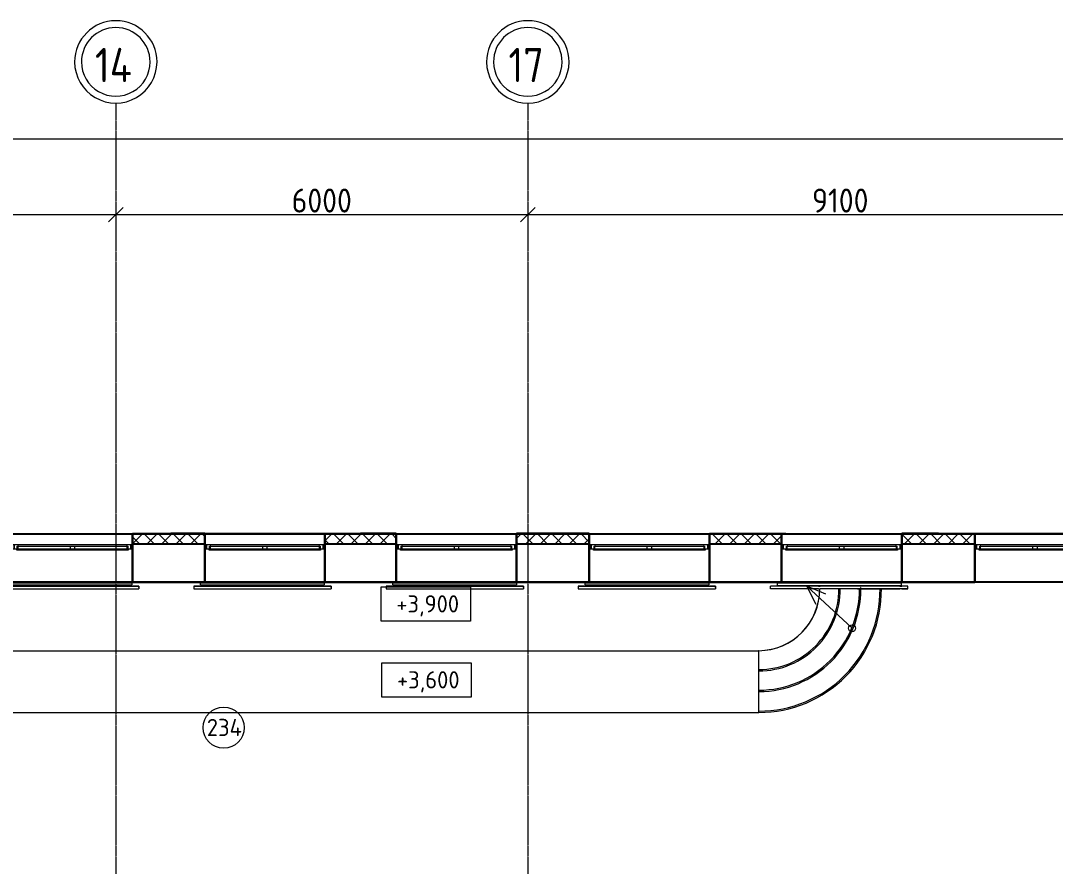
# Model space of a CAD drawing. Header units: millimetres. Extents: x -695119 to 412940, y -249585 to 622758.
# Drawn here: x 99296 to 114363, y 558788 to 571102 of the extents above; entities that cross this region are included whole.
import ezdxf

# ---------------------------------------------------------------- set-up
doc = ezdxf.new("R2010")
doc.units = ezdxf.units.MM
doc.linetypes.add('ADSK_Линия сетки', pattern=[25, 20, -2.5, 0, -2.5])
for name, color, linetype, lineweight in [('Балясины', 7, 'Continuous', 9), ('Высотные отметки', 7, 'Continuous', 9), ('Каркас_Импост', 8, 'Continuous', 9), ('Лестницы', 8, 'Continuous', 9), ('Марки помещений', 8, 'Continuous', 20), ('Ограждение', 8, 'Continuous', 9), ('Окна', 252, 'Continuous', 9), ('Оси', 252, 'Continuous', 9), ('Перекрытия', 7, 'Continuous', 18), ('Поручни', 8, 'Continuous', 9), ('Размеры', 7, 'Continuous', 9), ('Стены разрез', 7, 'Continuous', 30), ('Стены штриховка', 7, 'Continuous', 9), ('Типовые аннотации', 8, 'Continuous', 18), ('Элементы узлов', 8, 'Continuous', 18)]:
    doc.layers.add(name, color=color, linetype=linetype, lineweight=lineweight)
doc.layers.add('Стены', color=194, linetype='Continuous')
doc.styles.add('GOST Common', font='', dxfattribs={"width": 0.9, "height": 500})
doc.styles.add('GOST Common_1', font='', dxfattribs={"height": 250})
doc.styles.add('ISOCPEUR', font='isocpeur.ttf', dxfattribs={"width": 0.9, "height": 350})
doc.styles.get('GOST Common').set_extended_font_data('GOST type B')
doc.styles.get('GOST Common_1').set_extended_font_data('GOST type B')
doc.dimstyles.new('ADSK_Основной_3_5_мм', dxfattribs={"dimscale": 304.8, "dimtxt": 348.593412, "dimasz": 0.695866, "dimexe": 0.492126, "dimexo": 0.492126, "dimgap": 0.098425, "dimtad": 1, "dimdec": 0, "dimdsep": 46, "dimtxsty": 'ISOCPEUR', "dimblk1": 'OBLIQUE', "dimblk2": 'OBLIQUE', "dimsah": 1, "dimcen": 0.09, "dimdle": 0.492126, "dimazin": 0, "dimtfac": 1, "dimtdec": 4, "dimtix": 1, "dimtmove": 0, "dimatfit": 3, "dimfxl": 1, "dimtvp": 1, "dimtolj": 1, "dimtzin": 0, "dimlwd": 18, "dimlwe": 18, "dimarcsym": 2})
pattern_1 = [(0, (91217.38, 536167.97), (406.4, 101.6), [33.528, -271.272, 33.528, -271.272, -1625.6]), (0, (91217.38, 536167.97), (406.4, 101.6), [-609.6, 33.528, -576.072, 33.528, -271.272, -711.2]), (0, (91217.38, 536167.97), (406.4, 101.6), [-1524, 33.528, -169.672, 33.528, -474.472]), (120, (91369.78, 536218.77), (-291.18818, 301.15272), [33.528, -271.272, 33.528, -271.272, -1625.6]), (120, (91369.78, 536218.77), (-291.18818, 301.15272), [-609.6, 33.528, -576.072, 33.528, -271.272, -711.2]), (120, (91369.78, 536218.77), (-291.18818, 301.15272), [-1524, 33.528, -169.672, 33.528, -474.472]), (240, (91420.58, 536421.97), (-115.21182, -402.75272), [33.528, -271.272, 33.528, -271.272, -1625.6]), (240, (91420.58, 536421.97), (-115.21182, -402.75272), [-609.6, 33.528, -576.072, 33.528, -271.272, -711.2]), (240, (91420.58, 536421.97), (-115.21182, -402.75272), [-1524, 33.528, -169.672, 33.528, -474.472])]

# ---------------------------------------------------------------- blocks, each defined once
blk = doc.blocks.new('BIMLIB_Окно_Двустворчатое_VEKA_СФрамугойСнизу_ГОСТ30674_без линий - Ж_ОК-9_2350х1700-3835495-План 2 этажа смеж')
at = {"layer": 'Каркас_Импост', "lineweight": 18}
for p, q in [((-791, 265), (-850, 265)), ((-850, 265), (-850, 207)), ((-850, 207), (-812, 207)), ((-804, 207), (-804, 248)), ((-804, 248), (-792, 248)), ((-786, 248), (-791, 265)), ((791, 265), (786, 248)), ((850, 265), (791, 265)), ((792, 248), (804, 248)), ((804, 248), (804, 207)), ((812, 207), (850, 207)), ((850, 207), (850, 265))]:
    blk.add_line(p, q, dxfattribs=at)
at = {"layer": 'Каркас_Импост'}
for p, q in [((-812, 207), (-15, 207)), ((-812, 190), (-812, 207)), ((-15, 190), (-812, 190)), ((-792, 248), (-35, 248)), ((-792, 207), (-792, 248)), ((791, 265), (-791, 265)), ((-35, 248), (35, 248)), ((-35, 248), (-35, 207)), ((-15, 207), (15, 207)), ((-15, 207), (-15, 190)), ((15, 190), (-15, 190)), ((15, 207), (812, 207)), ((15, 190), (15, 207)), ((812, 190), (15, 190)), ((35, 248), (792, 248)), ((35, 207), (35, 248)), ((792, 248), (792, 207)), ((812, 207), (812, 190))]:
    blk.add_line(p, q, dxfattribs=at)
at = {"layer": 'Окна'}
for p, q in [((-850, 265), (-875, 265)), ((-875, 207), (-850, 207)), ((-850, 207), (-850, 265)), ((875, 265), (850, 265)), ((850, 265), (850, 207)), ((850, 207), (875, 207))]:
    blk.add_line(p, q, dxfattribs=at)
blk = doc.blocks.new('BIMLIB_Окно_Двустворчатое_VEKA_СФрамугойСнизу_ГОСТ30674_без линий - Ж_ОК-11_2350х1750-V5-План 2 этажа смеж')
at = {"layer": 'Каркас_Импост', "lineweight": 18}
for p, q in [((-791, 265), (-850, 265)), ((-850, 265), (-850, 207)), ((-850, 207), (-812, 207)), ((-804, 207), (-804, 248)), ((-804, 248), (-792, 248)), ((-786, 248), (-791, 265)), ((791, 265), (786, 248)), ((850, 265), (791, 265)), ((792, 248), (804, 248)), ((804, 248), (804, 207)), ((812, 207), (850, 207)), ((850, 207), (850, 265))]:
    blk.add_line(p, q, dxfattribs=at)
at = {"layer": 'Каркас_Импост'}
for p, q in [((-812, 207), (-15, 207)), ((-812, 190), (-812, 207)), ((-15, 190), (-812, 190)), ((-792, 248), (-35, 248)), ((-792, 207), (-792, 248)), ((791, 265), (-791, 265)), ((-35, 248), (35, 248)), ((-35, 248), (-35, 207)), ((-15, 207), (15, 207)), ((-15, 207), (-15, 190)), ((15, 190), (-15, 190)), ((15, 207), (812, 207)), ((15, 190), (15, 207)), ((812, 190), (15, 190)), ((35, 248), (792, 248)), ((35, 207), (35, 248)), ((792, 248), (792, 207)), ((812, 207), (812, 190))]:
    blk.add_line(p, q, dxfattribs=at)
at = {"layer": 'Окна'}
for p, q in [((-850, 265), (-875, 265)), ((-875, 207), (-850, 207)), ((-850, 207), (-850, 265)), ((875, 265), (850, 265)), ((850, 265), (850, 207)), ((850, 207), (875, 207))]:
    blk.add_line(p, q, dxfattribs=at)
blk = doc.blocks.new('Ограждение - Ограждение-2545554-План 2 этажа смеж')
at = {"layer": 'Поручни'}
for p, q in [((7899, 26718), (7899, 26743)), ((9699, 26743), (7899, 26743)), ((7899, 26718), (9699, 26718)), ((9699, 26743), (9699, 26718))]:
    blk.add_line(p, q, dxfattribs=at)
blk = doc.blocks.new('Тип перил - Перила_Внутренний_-2545570-План 2 этажа смеж')
at = {"layer": 'Ограждение'}
for p, q in [((7899, 26700), (7799, 26700)), ((7799, 26683), (7799, 26678)), ((9699, 26700), (7899, 26700)), ((9799, 26700), (9699, 26700)), ((9799, 26678), (9799, 26683)), ((7799, 26660), (7899, 26660)), ((7899, 26660), (9699, 26660)), ((9699, 26660), (9799, 26660))]:
    blk.add_line(p, q, dxfattribs=at)
blk = doc.blocks.new('Тип перил - Перила_Внутренний_-V61-План 2 этажа смеж')
at = {"layer": 'Ограждение'}
for p, q in [((7799, 26700), (7799, 26660)), ((7799, 26700), (9799, 26700)), ((9799, 26700), (9799, 26660)), ((7799, 26660), (9799, 26660))]:
    blk.add_line(p, q, dxfattribs=at)
blk = doc.blocks.new('Ограждение - Ограждение-2545606-План 2 этажа смеж')
at = {"layer": 'Поручни'}
for p, q in [((10699, 26718), (10699, 26743)), ((12499, 26743), (10699, 26743)), ((10699, 26718), (12499, 26718)), ((12499, 26743), (12499, 26718))]:
    blk.add_line(p, q, dxfattribs=at)
blk = doc.blocks.new('Тип перил - Перила_Внутренний_-2545619-План 2 этажа смеж')
at = {"layer": 'Ограждение'}
for p, q in [((10699, 26700), (10599, 26700)), ((10599, 26683), (10599, 26678)), ((12499, 26700), (10699, 26700)), ((12599, 26700), (12499, 26700)), ((12599, 26678), (12599, 26683)), ((10599, 26660), (10699, 26660)), ((10699, 26660), (12499, 26660)), ((12499, 26660), (12599, 26660))]:
    blk.add_line(p, q, dxfattribs=at)
blk = doc.blocks.new('Тип перил - Перила_Внутренний_-V62-План 2 этажа смеж')
at = {"layer": 'Ограждение'}
for p, q in [((10599, 26700), (10599, 26660)), ((10599, 26700), (12599, 26700)), ((12599, 26700), (12599, 26660)), ((10599, 26660), (12599, 26660))]:
    blk.add_line(p, q, dxfattribs=at)
blk = doc.blocks.new('Ограждение - Ограждение-2545658-План 2 этажа смеж')
at = {"layer": 'Поручни'}
for p, q in [((13499, 26718), (13499, 26743)), ((15299, 26743), (13499, 26743)), ((13499, 26718), (15299, 26718)), ((15299, 26743), (15299, 26718))]:
    blk.add_line(p, q, dxfattribs=at)
blk = doc.blocks.new('Тип перил - Перила_Внутренний_-2545671-План 2 этажа смеж')
at = {"layer": 'Ограждение'}
for p, q in [((13499, 26700), (13399, 26700)), ((13399, 26683), (13399, 26678)), ((15299, 26700), (13499, 26700)), ((15399, 26700), (15299, 26700)), ((15399, 26678), (15399, 26683)), ((13399, 26660), (13499, 26660)), ((13499, 26660), (15299, 26660)), ((15299, 26660), (15399, 26660))]:
    blk.add_line(p, q, dxfattribs=at)
blk = doc.blocks.new('Тип перил - Перила_Внутренний_-V63-План 2 этажа смеж')
at = {"layer": 'Ограждение'}
for p, q in [((13399, 26700), (13399, 26660)), ((13399, 26700), (15399, 26700)), ((15399, 26700), (15399, 26660)), ((13399, 26660), (15399, 26660))]:
    blk.add_line(p, q, dxfattribs=at)
blk = doc.blocks.new('Ограждение - Ограждение-2545712-План 2 этажа смеж')
at = {"layer": 'Поручни'}
for p, q in [((16299, 26718), (16299, 26743)), ((18099, 26743), (16299, 26743)), ((16299, 26718), (18099, 26718)), ((18099, 26743), (18099, 26718))]:
    blk.add_line(p, q, dxfattribs=at)
blk = doc.blocks.new('Тип перил - Перила_Внутренний_-2545725-План 2 этажа смеж')
at = {"layer": 'Ограждение'}
for p, q in [((16299, 26700), (16199, 26700)), ((16199, 26683), (16199, 26678)), ((18099, 26700), (16299, 26700)), ((18199, 26700), (18099, 26700)), ((18199, 26678), (18199, 26683)), ((16199, 26660), (16299, 26660)), ((16299, 26660), (18099, 26660)), ((18099, 26660), (18199, 26660))]:
    blk.add_line(p, q, dxfattribs=at)
blk = doc.blocks.new('Тип перил - Перила_Внутренний_-V64-План 2 этажа смеж')
at = {"layer": 'Ограждение'}
for p, q in [((16199, 26700), (16199, 26660)), ((16199, 26700), (18199, 26700)), ((18199, 26700), (18199, 26660)), ((16199, 26660), (18199, 26660))]:
    blk.add_line(p, q, dxfattribs=at)
blk = doc.blocks.new('Ограждение - Ограждение-2545762-План 2 этажа смеж')
at = {"layer": 'Поручни'}
for p, q in [((19099, 26750), (19711, 26750)), ((19099, 26710), (19099, 26750)), ((19099, 26710), (19711, 26710)), ((19711, 26750), (20899, 26750)), ((19711, 26710), (20899, 26710)), ((20899, 26750), (20899, 26710))]:
    blk.add_line(p, q, dxfattribs=at)
blk = doc.blocks.new('Тип верхнего поручня - Верхний поручень_Внутренний_-2545765-План 2 этажа смеж')
at = {"layer": 'Ограждение'}
for p, q in [((20880, 26700), (20266, 26700)), ((20999, 26700), (20911, 26700)), ((20999, 26678), (20999, 26683)), ((20266, 26660), (20880, 26660)), ((20911, 26660), (20999, 26660))]:
    blk.add_line(p, q, dxfattribs=at)
at = {"layer": 'Ограждение', "flags": 128}
for points in [[(20310, 26684), (20311, 26680), (20310, 26676)], [(20880, 26700), (20882, 26700), (20885, 26700), (20887, 26700), (20890, 26700), (20893, 26700), (20895, 26700), (20898, 26700), (20901, 26700), (20904, 26700), (20906, 26700), (20909, 26700), (20911, 26700)], [(20911, 26660), (20908, 26660), (20905, 26660), (20902, 26660), (20900, 26660), (20897, 26660), (20894, 26660), (20891, 26660), (20889, 26660), (20886, 26660), (20884, 26660), (20881, 26660), (20880, 26660)]]:
    blk.add_lwpolyline(points, dxfattribs=at)
blk = doc.blocks.new('Тип верхнего поручня - Верхний поручень_Внутренний_-V65-План 2 этажа смеж')
at = {"layer": 'Ограждение'}
for p, q in [((18999, 26660), (18999, 26700)), ((19699, 26700), (18999, 26700)), ((19699, 26700), (19721, 26700)), ((20888, 26700), (19721, 26700)), ((20911, 26700), (20888, 26700)), ((20999, 26700), (20911, 26700)), ((20999, 26660), (20999, 26700)), ((19699, 26660), (18999, 26660)), ((19699, 26660), (19721, 26660)), ((20888, 26660), (19721, 26660)), ((20911, 26660), (20888, 26660)), ((20999, 26660), (20911, 26660))]:
    blk.add_line(p, q, dxfattribs=at)
blk = doc.blocks.new('Тип перил - Перила_Внутренний_-2545775-План 2 этажа смеж')
at = {"layer": 'Ограждение'}
for p, q in [((19721, 26700), (19712, 26700)), ((19712, 26660), (19721, 26660))]:
    blk.add_line(p, q, dxfattribs=at)
at = {"layer": 'Ограждение', "flags": 128}
for points in [[(19712, 26700), (19711, 26700), (19710, 26700), (19709, 26700), (19708, 26700), (19707, 26700), (19706, 26700), (19705, 26700), (19703, 26700), (19702, 26700), (19701, 26700), (19700, 26700), (19699, 26700)], [(19699, 26660), (19700, 26660), (19701, 26660), (19703, 26660), (19704, 26660), (19705, 26660), (19706, 26660), (19707, 26660), (19709, 26660), (19710, 26660), (19711, 26660), (19712, 26660), (19712, 26660)]]:
    blk.add_lwpolyline(points, dxfattribs=at)
blk = doc.blocks.new('Тип перил - Перила_Внутренний_-V66-План 2 этажа смеж')
at = {"layer": 'Ограждение'}
for p, q in [((19699, 26700), (19721, 26700)), ((19699, 26660), (19721, 26660))]:
    blk.add_line(p, q, dxfattribs=at)
blk = doc.blocks.new('ADSK_Стрелка1 - С кружком-1645808-План 2 этажа смеж')
at = {"layer": 'Элементы узлов'}
blk.add_line((0, 0), (905, 0), dxfattribs=at)
blk = doc.blocks.new('Ось сетки - Круг_Ø12 мм 2-461932-План 2 этажа смеж')
at = {"layer": 'Оси', "lineweight": 20}
for radius, start, end in [(6, 360, 180), (5, 360, 180), (6, 180, 360), (5, 180, 360)]:
    blk.add_arc((0, 0), radius, start, end, dxfattribs=at)
blk = doc.blocks.new('ADSK_Марка_Помещение_ОдноЗначение_Номер - Номер-462100-План 2 этажа смеж')
at = {"layer": 'Марки помещений'}
blk.add_circle((0, 0), 3, dxfattribs=at)
blk = doc.blocks.new('_Oblique')
at = {"color": 0, "linetype": 'ByBlock', "lineweight": -2}
blk.add_line((-0.5, -0.5), (0.5, 0.5), dxfattribs=at)
blk = doc.blocks.new('*D959')
at = {"layer": 'Defpoints', "color": 0, "transparency": 16777216}
for p in [(94731, 568378), (100681, 568378), (100681, 568278)]:
    blk.add_point(p, dxfattribs=at)
at = {"layer": 'Размеры', "color": 0, "lineweight": 18, "transparency": 16777216}
for p, q in [((94581, 568278), (100831, 568278)), ((94731, 568228), (94731, 568128)), ((100681, 568228), (100681, 568128))]:
    blk.add_line(p, q, dxfattribs=at)
at = {"layer": 'Размеры', "color": 0, "lineweight": 18, "transparency": 16777216, "xscale": 212.1, "yscale": 212.1, "zscale": 212.1, "rotation": 180}
blk.add_blockref('_Oblique', (94731, 568278), dxfattribs=at)
at = {"layer": 'Размеры', "color": 0, "lineweight": 18, "transparency": 16777216, "xscale": 212.1, "yscale": 212.1, "zscale": 212.1}
blk.add_blockref('_Oblique', (100681, 568278), dxfattribs=at)
at = {"layer": 'Размеры', "color": 0, "lineweight": 20, "transparency": 16777216, "insert": (97706, 568483), "char_height": 350, "width": 1059.58, "attachment_point": 5, "style": 'ISOCPEUR'}
blk.add_mtext('\\A1;5950', dxfattribs=at)
blk = doc.blocks.new('*D960')
at = {"layer": 'Defpoints', "color": 0, "transparency": 16777216}
for p in [(100681, 568378), (106681, 568378), (106681, 568278)]:
    blk.add_point(p, dxfattribs=at)
at = {"layer": 'Размеры', "color": 0, "lineweight": 18, "transparency": 16777216}
for p, q in [((100531, 568278), (106831, 568278)), ((100681, 568228), (100681, 568128)), ((106681, 568228), (106681, 568128))]:
    blk.add_line(p, q, dxfattribs=at)
at = {"layer": 'Размеры', "color": 0, "lineweight": 18, "transparency": 16777216, "xscale": 212.1, "yscale": 212.1, "zscale": 212.1, "rotation": 180}
blk.add_blockref('_Oblique', (100681, 568278), dxfattribs=at)
at = {"layer": 'Размеры', "color": 0, "lineweight": 18, "transparency": 16777216, "xscale": 212.1, "yscale": 212.1, "zscale": 212.1}
blk.add_blockref('_Oblique', (106681, 568278), dxfattribs=at)
at = {"layer": 'Размеры', "color": 0, "lineweight": 20, "transparency": 16777216, "insert": (103681, 568483), "char_height": 350, "width": 1059.58, "attachment_point": 5, "style": 'ISOCPEUR'}
blk.add_mtext('\\A1;6000', dxfattribs=at)
blk = doc.blocks.new('*D961')
at = {"layer": 'Defpoints', "color": 0, "transparency": 16777216}
for p in [(106681, 568378), (115781, 568378), (115781, 568278)]:
    blk.add_point(p, dxfattribs=at)
at = {"layer": 'Размеры', "color": 0, "lineweight": 18, "transparency": 16777216}
for p, q in [((106531, 568278), (115931, 568278)), ((106681, 568228), (106681, 568128)), ((115781, 568228), (115781, 568128))]:
    blk.add_line(p, q, dxfattribs=at)
at = {"layer": 'Размеры', "color": 0, "lineweight": 18, "transparency": 16777216, "xscale": 212.1, "yscale": 212.1, "zscale": 212.1, "rotation": 180}
blk.add_blockref('_Oblique', (106681, 568278), dxfattribs=at)
at = {"layer": 'Размеры', "color": 0, "lineweight": 18, "transparency": 16777216, "xscale": 212.1, "yscale": 212.1, "zscale": 212.1}
blk.add_blockref('_Oblique', (115781, 568278), dxfattribs=at)
at = {"layer": 'Размеры', "color": 0, "lineweight": 20, "transparency": 16777216, "insert": (111231, 568483), "char_height": 350, "width": 980.83, "attachment_point": 5, "style": 'ISOCPEUR'}
blk.add_mtext('\\A1;9100', dxfattribs=at)
blk = doc.blocks.new('*D963')
at = {"layer": 'Defpoints', "color": 0, "transparency": 16777216}
for p in [(64881, 569483), (118481, 569483), (118481, 569383)]:
    blk.add_point(p, dxfattribs=at)
at = {"layer": 'Размеры', "color": 0, "lineweight": 18, "transparency": 16777216}
for p, q in [((64731, 569383), (118631, 569383)), ((64881, 569333), (64881, 569233)), ((118481, 569333), (118481, 569233))]:
    blk.add_line(p, q, dxfattribs=at)
at = {"layer": 'Размеры', "color": 0, "lineweight": 18, "transparency": 16777216, "xscale": 212.1, "yscale": 212.1, "zscale": 212.1, "rotation": 180}
blk.add_blockref('_Oblique', (64881, 569383), dxfattribs=at)
at = {"layer": 'Размеры', "color": 0, "lineweight": 18, "transparency": 16777216, "xscale": 212.1, "yscale": 212.1, "zscale": 212.1}
blk.add_blockref('_Oblique', (118481, 569383), dxfattribs=at)
at = {"layer": 'Размеры', "color": 0, "lineweight": 20, "transparency": 16777216, "insert": (91681, 569588), "char_height": 350, "width": 1324.48, "attachment_point": 5, "style": 'ISOCPEUR'}
blk.add_mtext('\\A1;53600', dxfattribs=at)
blk = doc.blocks.new('Высотные отметки - Рамка-12095-План 2 этажа смеж')
at = {"layer": 'Типовые аннотации', "lineweight": 20}
for p, q in [((-6.5, 0), (-6.5, 5)), ((-6.5, 5), (6.5, 5)), ((6.5, 5), (6.5, 0)), ((6.5, 0), (-6.5, 0))]:
    blk.add_line(p, q, dxfattribs=at)

msp = doc.modelspace()

# ---------------------------------------------------------------- hatches: boundary and pattern name
at = {"layer": 'Стены разрез', "lineweight": 9}
h = msp.add_hatch(dxfattribs=at)
h.set_pattern_fill('FP_4', color=256, style=0, pattern_type=2)
h.set_pattern_definition(pattern_1)
h.paths.add_polyline_path([(107046.401, 563630.241), (107046.401, 563635.241), (106516.401, 563635.241), (106516.401, 563630.241)])
h.paths.add_polyline_path([(101976.401, 563630.241), (101976.401, 563635.241), (101481.401, 563635.241), (101481.401, 563630.241)])
h.paths.add_polyline_path([(79086.401, 563630.241), (79086.401, 563635.241), (78561.401, 563635.241), (78561.401, 563630.241), (78715.468, 563630.241)])
h.paths.add_polyline_path([(67866.401, 563630.241), (67866.401, 563635.241), (67336.401, 563635.241), (67336.401, 563630.241), (67601.414, 563630.241)])
h = msp.add_hatch(dxfattribs=at)
h.set_pattern_fill('FP_4', color=256, style=0, pattern_type=2)
h.set_pattern_definition(pattern_1)
h.paths.add_polyline_path([(112661.401, 563630.241), (112661.401, 563635.241), (112126.401, 563635.241), (112126.401, 563630.241)])
h.paths.add_polyline_path([(107576.401, 563630.241), (107576.401, 563635.241), (107046.401, 563635.241), (107046.401, 563630.241)])
h.paths.add_polyline_path([(104766.401, 563630.241), (104766.401, 563635.241), (104246.401, 563635.241), (104246.401, 563630.241)])
h.paths.add_polyline_path([(99176.401, 563630.241), (99176.401, 563635.241), (98651.401, 563635.241), (98651.401, 563630.241)])
h.paths.add_polyline_path([(85211.401, 563630.241), (85211.401, 563635.241), (84141.401, 563635.241), (84141.401, 563630.241), (84272.494, 563630.241)])
h.paths.add_polyline_path([(76811.401, 563630.241), (76811.401, 563635.241), (76276.401, 563635.241), (76276.401, 563630.241)])
h.paths.add_polyline_path([(70141.401, 563630.241), (70676.401, 563630.241), (70676.401, 563635.241), (70141.401, 563635.241)])
h = msp.add_hatch(dxfattribs=at)
h.set_pattern_fill('FP_4', color=256, style=0, pattern_type=2)
h.set_pattern_definition(pattern_1)
h.paths.add_polyline_path([(94683.401, 563478.241), (94683.401, 563628.241), (94681.401, 563628.241), (94681.401, 563478.241)])
h.paths.add_polyline_path([(117763.401, 563554.241), (117763.401, 563628.241), (119181.401, 563628.241), (119181.401, 563630.241), (117761.401, 563630.241), (117761.401, 563554.241)])
h.paths.add_polyline_path([(116009.401, 563554.241), (116011.401, 563554.241), (116011.401, 563630.241), (114941.401, 563630.241), (114941.401, 563554.241), (114943.401, 563554.241), (114943.401, 563628.241), (116009.401, 563628.241)])
h.paths.add_polyline_path([(113189.401, 563554.241), (113191.401, 563554.241), (113191.401, 563630.241), (112126.401, 563630.241), (112126.401, 563554.241), (112128.401, 563554.241), (112128.401, 563628.241), (113189.401, 563628.241)])
h.paths.add_polyline_path([(110374.401, 563554.241), (110376.401, 563554.241), (110376.401, 563630.241), (109326.401, 563630.241), (109326.401, 563554.241), (109328.401, 563554.241), (109328.401, 563628.241), (110374.401, 563628.241)])
h.paths.add_polyline_path([(107576.401, 563554.241), (107576.401, 563630.241), (106516.401, 563630.241), (106516.401, 563554.241), (106518.401, 563554.241), (106518.401, 563628.241), (107574.401, 563628.241), (107574.401, 563554.241)])
h.paths.add_polyline_path([(104764.401, 563554.241), (104766.401, 563554.241), (104766.401, 563630.241), (103726.401, 563630.241), (103726.401, 563554.241), (103728.401, 563554.241), (103728.401, 563628.241), (104764.401, 563628.241)])
h.paths.add_polyline_path([(101976.401, 563554.241), (101976.401, 563630.241), (100926.401, 563630.241), (100926.401, 563554.241), (100928.401, 563554.241), (100928.401, 563628.241), (101974.401, 563628.241), (101974.401, 563554.241)])
h.paths.add_polyline_path([(99174.401, 563554.241), (99176.401, 563554.241), (99176.401, 563630.241), (98126.401, 563630.241), (98126.401, 563554.241), (98128.401, 563554.241), (98128.401, 563628.241), (99174.401, 563628.241)])
h.paths.add_polyline_path([(96376.401, 563554.241), (96376.401, 563630.241), (94681.401, 563630.241), (94683.401, 563628.241), (96374.401, 563628.241), (96374.401, 563554.241)])
h = msp.add_hatch(dxfattribs=at)
h.set_pattern_fill('FP_7', color=256, style=0, pattern_type=2)
h.set_pattern_definition([(45, (91217.38, 536167.97), (-106.066, 106.066), []), (135, (91217.38, 536167.97), (-106.066, -106.066), [])])
h.paths.add_polyline_path([(119031.401, 563478.241), (119031.401, 563628.241), (117763.401, 563628.241), (117763.401, 563554.241), (117761.401, 563554.241), (117761.401, 563478.241), (119003.911, 563478.241)])
h.paths.add_polyline_path([(116011.401, 563478.241), (116011.401, 563554.241), (116009.401, 563554.241), (116009.401, 563628.241), (114943.401, 563628.241), (114943.401, 563554.241), (114941.401, 563554.241), (114941.401, 563478.241), (115878.083, 563478.241)])
h.paths.add_polyline_path([(112752.256, 563478.241), (113191.401, 563478.241), (113191.401, 563554.241), (113189.401, 563554.241), (113189.401, 563628.241), (112128.401, 563628.241), (112128.401, 563554.241), (112126.401, 563554.241), (112126.401, 563478.241)])
h.paths.add_polyline_path([(109973.743, 563478.241), (110376.401, 563478.241), (110376.401, 563554.241), (110374.401, 563554.241), (110374.401, 563628.241), (109328.401, 563628.241), (109328.401, 563554.241), (109326.401, 563554.241), (109326.401, 563478.241)])
h.paths.add_polyline_path([(107576.401, 563478.241), (107576.401, 563554.241), (107574.401, 563554.241), (107574.401, 563628.241), (106518.401, 563628.241), (106518.401, 563554.241), (106516.401, 563554.241), (106516.401, 563478.241), (107542.543, 563478.241)])
h.paths.add_polyline_path([(104416.716, 563478.241), (104766.401, 563478.241), (104766.401, 563554.241), (104764.401, 563554.241), (104764.401, 563628.241), (103728.401, 563628.241), (103728.401, 563554.241), (103726.401, 563554.241), (103726.401, 563478.241)])
h.paths.add_polyline_path([(101976.401, 563478.241), (101976.401, 563554.241), (101974.401, 563554.241), (101974.401, 563628.241), (100928.401, 563628.241), (100928.401, 563554.241), (100926.401, 563554.241), (100926.401, 563478.241), (101638.203, 563478.241)])
h.paths.add_polyline_path([(98859.689, 563478.241), (99176.401, 563478.241), (99176.401, 563554.241), (99174.401, 563554.241), (99174.401, 563628.241), (98128.401, 563628.241), (98128.401, 563554.241), (98126.401, 563554.241), (98126.401, 563478.241), (98165.061, 563478.241)])
h.paths.add_polyline_path([(96376.401, 563478.241), (96376.401, 563554.241), (96374.401, 563554.241), (96374.401, 563628.241), (94683.401, 563628.241), (94683.401, 563478.241), (96081.176, 563478.241)])

# ---------------------------------------------------------------- linework, layer by layer
at = {"layer": 'Лестницы'}
for p, q in [((110046.698, 561633.123), (110046.698, 561928.252)), ((110046.698, 561333.123), (110046.698, 561633.123))]:
    msp.add_line(p, q, dxfattribs=at)
for centre, radius, start, end in [((110035.68, 562823.857), 895.672, 6.0524185, 6.6926067), ((110035.68, 562823.857), 895.672, 2.8243687, 3.4887248), ((110044.63, 562819.23), 1166.108, 4.8726418, 5.3639965), ((110044.63, 562819.23), 1166.108, 2.4130467, 2.9049657), ((110044.63, 562819.23), 1186.108, 4.7902468, 5.273291), ((110044.63, 562819.23), 1186.108, 2.3722514, 2.8558504), ((110045.023, 562818.356), 1465.234, 3.9100397, 4.3009019), ((110045.023, 562818.356), 1465.234, 1.9534841, 2.3447952), ((110045.023, 562818.356), 1485.234, 3.8572884, 4.2428796), ((110045.023, 562818.356), 1485.234, 1.9271181, 2.3131522), ((110045.29, 562812.882), 1764.63, 3.4237777, 3.7482697), ((110045.29, 562812.882), 1764.63, 1.7994541, 2.1243188), ((110045.29, 562812.882), 1784.63, 3.3853537, 3.7062046), ((110045.29, 562812.882), 1784.63, 1.7792571, 2.1004764), ((110035.68, 562823.857), 895.672, 270.7048339, 0.3277855), ((110044.63, 562819.23), 1166.108, 270.1015886, 0.4453706), ((110044.63, 562819.23), 1186.108, 270.0998757, 0.437855), ((110045.023, 562818.356), 1465.234, 270.0654995, 0.3882396), ((110045.023, 562818.356), 1485.234, 270.0646175, 0.3829818), ((110045.29, 562812.882), 1764.63, 270.0457138, 0.4999952), ((110045.29, 562812.882), 1784.63, 270.0452015, 0.4943797)]:
    msp.add_arc(centre, radius, start, end, dxfattribs=at)
at = {"layer": 'Оси', "linetype": 'ADSK_Линия сетки'}
for p, q in [((100681.401, 569901.977), (100681.401, 504902.555)), ((106681.401, 569901.977), (106681.401, 503632.555)), ((124372.922, 562928.241), (50771.339, 562928.241))]:
    msp.add_line(p, q, dxfattribs=at)
at = {"layer": 'Перекрытия'}
for p, q in [((95993.401, 561928.196), (110040.146, 561928.196)), ((110046.698, 561928.252), (110041.072, 561928.252)), ((110046.698, 561028.252), (110046.698, 561633.123)), ((97078.401, 561028.252), (110046.698, 561028.252))]:
    msp.add_line(p, q, dxfattribs=at)
for start, end in [(6.0521293, 6.6926067), (2.8184983, 3.4872773), (270.2856993, 0.2654795)]:
    msp.add_arc((110035.68, 562823.857), 895.672, start, end, dxfattribs=at)
at = {"layer": 'Стены'}
for p, q in [((99176.401, 563630.241), (100926.401, 563630.241)), ((101976.401, 563635.241), (104241.401, 563635.241)), ((101976.401, 563630.241), (103726.401, 563630.241)), ((104241.401, 563630.241), (104241.401, 563635.241)), ((104766.401, 563630.241), (106516.401, 563630.241)), ((107576.401, 563630.241), (109326.401, 563630.241)), ((109326.401, 563635.241), (110436.401, 563635.241)), ((109326.401, 563630.241), (109326.401, 563635.241)), ((109881.401, 563630.241), (109881.401, 563635.241)), ((110376.401, 563630.241), (112126.401, 563630.241)), ((110436.401, 563635.241), (110436.401, 563630.241)), ((112661.401, 563635.241), (115486.401, 563635.241)), ((113191.401, 563630.241), (114941.401, 563630.241)), ((101976.401, 563478.241), (100926.401, 563478.241)), ((104766.401, 563478.241), (103726.401, 563478.241)), ((107576.401, 563478.241), (106516.401, 563478.241)), ((110376.401, 563478.241), (109326.401, 563478.241)), ((113191.401, 563478.241), (112126.401, 563478.241)), ((100926.401, 562928.241), (99176.401, 562928.241)), ((103726.401, 562928.241), (101976.401, 562928.241)), ((106516.401, 562928.241), (104766.401, 562928.241)), ((109326.401, 562928.241), (107576.401, 562928.241)), ((112126.401, 562928.241), (110376.401, 562928.241)), ((114941.401, 562928.241), (113191.401, 562928.241))]:
    msp.add_line(p, q, dxfattribs=at)
at = {"layer": 'Стены разрез'}
for p, q in [((100926.401, 562928.241), (100926.401, 563630.241)), ((100926.401, 563630.241), (101976.401, 563630.241)), ((101976.401, 563635.241), (101481.401, 563635.241)), ((101481.401, 563635.241), (101481.401, 563630.241)), ((101976.401, 562928.241), (101976.401, 563635.241)), ((103726.401, 562928.241), (103726.401, 563630.241)), ((103726.401, 563630.241), (104766.401, 563630.241)), ((104246.401, 563635.241), (104766.401, 563635.241)), ((104246.401, 563635.241), (104246.401, 563630.241)), ((104766.401, 562928.241), (104766.401, 563635.241)), ((106516.401, 563635.241), (106516.401, 563630.241)), ((106516.401, 563635.241), (107576.401, 563635.241)), ((106516.401, 562928.241), (106516.401, 563630.241)), ((106516.401, 563630.241), (107576.401, 563630.241)), ((107576.401, 562928.241), (107576.401, 563635.241)), ((109326.401, 562928.241), (109326.401, 563630.241)), ((109326.401, 563630.241), (110376.401, 563630.241)), ((110376.401, 562928.241), (110376.401, 563630.241)), ((112126.401, 563635.241), (112661.401, 563635.241)), ((112126.401, 562928.241), (112126.401, 563635.241)), ((112126.401, 563630.241), (113191.401, 563630.241)), ((112661.401, 563635.241), (112661.401, 563630.241)), ((113191.401, 562928.241), (113191.401, 563630.241)), ((101976.401, 562928.241), (100926.401, 562928.241)), ((104766.401, 562928.241), (103726.401, 562928.241)), ((107576.401, 562928.241), (106516.401, 562928.241)), ((110376.401, 562928.241), (109326.401, 562928.241)), ((113191.401, 562928.241), (112126.401, 562928.241))]:
    msp.add_line(p, q, dxfattribs=at)
at = {"layer": 'Стены штриховка'}
for p, q in [((100928.401, 563554.241), (100928.401, 563628.241)), ((100928.401, 563628.241), (101974.401, 563628.241)), ((101974.401, 563628.241), (101974.401, 563554.241)), ((103728.401, 563554.241), (103728.401, 563628.241)), ((103728.401, 563628.241), (104764.401, 563628.241)), ((104764.401, 563628.241), (104764.401, 563554.241)), ((106518.401, 563554.241), (106518.401, 563628.241)), ((106518.401, 563628.241), (107574.401, 563628.241)), ((107046.401, 563635.241), (107046.401, 563630.241)), ((107574.401, 563628.241), (107574.401, 563554.241)), ((109328.401, 563554.241), (109328.401, 563628.241)), ((109328.401, 563628.241), (110374.401, 563628.241)), ((110374.401, 563628.241), (110374.401, 563554.241)), ((112128.401, 563554.241), (112128.401, 563628.241)), ((112128.401, 563628.241), (113189.401, 563628.241)), ((113189.401, 563628.241), (113189.401, 563554.241)), ((100926.401, 563554.241), (100928.401, 563554.241)), ((101974.401, 563554.241), (101976.401, 563554.241)), ((103726.401, 563554.241), (103728.401, 563554.241)), ((104764.401, 563554.241), (104766.401, 563554.241)), ((106516.401, 563554.241), (106518.401, 563554.241)), ((107574.401, 563554.241), (107576.401, 563554.241)), ((109326.401, 563554.241), (109328.401, 563554.241)), ((110374.401, 563554.241), (110376.401, 563554.241)), ((112126.401, 563554.241), (112128.401, 563554.241)), ((113189.401, 563554.241), (113191.401, 563554.241))]:
    msp.add_line(p, q, dxfattribs=at)
at = {"layer": 'Типовые аннотации', "lineweight": 20}
for q in [(111016.483, 562753.729), (110876.529, 562603.647)]:
    msp.add_line((110740.331, 562870.949), q, dxfattribs=at)
msp.add_circle((111402.227, 562253.721), 50, dxfattribs=at)

# ---------------------------------------------------------------- block references
at = {"layer": 'Балясины'}
for name in ['Ограждение - Ограждение-2545554-План 2 этажа смеж', 'Ограждение - Ограждение-2545606-План 2 этажа смеж', 'Ограждение - Ограждение-2545658-План 2 этажа смеж', 'Ограждение - Ограждение-2545712-План 2 этажа смеж', 'Ограждение - Ограждение-2545762-План 2 этажа смеж']:
    msp.add_blockref(name, (91217.378, 536167.972), dxfattribs=at)
at = {"layer": 'Высотные отметки', "lineweight": 20, "xscale": 99.99999999999993, "yscale": 99.99999999999993, "zscale": 99.99999999999993}
for p in [(105195.016, 562358.143), (105205.194, 561252.241)]:
    msp.add_blockref('Высотные отметки - Рамка-12095-План 2 этажа смеж', p, dxfattribs=at)
at = {"layer": 'Марки помещений', "xscale": 99.99999999999993, "yscale": 99.99999999999993, "zscale": 99.99999999999993}
msp.add_blockref('ADSK_Марка_Помещение_ОдноЗначение_Номер - Номер-462100-План 2 этажа смеж', (102252.129, 560807.18), dxfattribs=at)
at = {"layer": 'Ограждение'}
for name in ['Тип перил - Перила_Внутренний_-2545570-План 2 этажа смеж', 'Тип перил - Перила_Внутренний_-V61-План 2 этажа смеж', 'Тип перил - Перила_Внутренний_-2545619-План 2 этажа смеж', 'Тип перил - Перила_Внутренний_-V62-План 2 этажа смеж', 'Тип перил - Перила_Внутренний_-2545671-План 2 этажа смеж', 'Тип перил - Перила_Внутренний_-V63-План 2 этажа смеж', 'Тип перил - Перила_Внутренний_-2545725-План 2 этажа смеж', 'Тип перил - Перила_Внутренний_-V64-План 2 этажа смеж', 'Тип верхнего поручня - Верхний поручень_Внутренний_-V65-План 2 этажа смеж', 'Тип перил - Перила_Внутренний_-2545775-План 2 этажа смеж', 'Тип перил - Перила_Внутренний_-V66-План 2 этажа смеж', 'Тип верхнего поручня - Верхний поручень_Внутренний_-2545765-План 2 этажа смеж']:
    msp.add_blockref(name, (91217.378, 536167.972), dxfattribs=at)
at = {"layer": 'Окна'}
for name, p in [('BIMLIB_Окно_Двустворчатое_VEKA_СФрамугойСнизу_ГОСТ30674_без линий - Ж_ОК-9_2350х1700-3835495-План 2 этажа смеж', (100051.401, 563203.241)), ('BIMLIB_Окно_Двустворчатое_VEKA_СФрамугойСнизу_ГОСТ30674_без линий - Ж_ОК-9_2350х1700-3835495-План 2 этажа смеж', (102851.401, 563203.241)), ('BIMLIB_Окно_Двустворчатое_VEKA_СФрамугойСнизу_ГОСТ30674_без линий - Ж_ОК-9_2350х1700-3835495-План 2 этажа смеж', (105641.401, 563203.241)), ('BIMLIB_Окно_Двустворчатое_VEKA_СФрамугойСнизу_ГОСТ30674_без линий - Ж_ОК-9_2350х1700-3835495-План 2 этажа смеж', (108451.401, 563203.241)), ('BIMLIB_Окно_Двустворчатое_VEKA_СФрамугойСнизу_ГОСТ30674_без линий - Ж_ОК-9_2350х1700-3835495-План 2 этажа смеж', (111251.401, 563203.241)), ('BIMLIB_Окно_Двустворчатое_VEKA_СФрамугойСнизу_ГОСТ30674_без линий - Ж_ОК-11_2350х1750-V5-План 2 этажа смеж', (114066.401, 563203.241))]:
    msp.add_blockref(name, p, dxfattribs=at)
at = {"layer": 'Оси', "lineweight": 20, "xscale": 99.99999999999993, "yscale": 99.99999999999993, "zscale": 99.99999999999993, "rotation": 180}
for p in [(100681.401, 570501.977), (106681.401, 570501.977)]:
    msp.add_blockref('Ось сетки - Круг_Ø12 мм 2-461932-План 2 этажа смеж', p, dxfattribs=at)
at = {"layer": 'Элементы узлов', "rotation": 136.9999999999998}
msp.add_blockref('ADSK_Стрелка1 - С кружком-1645808-План 2 этажа смеж', (111402.227, 562253.721), dxfattribs=at)

# ---------------------------------------------------------------- texts
at = {"layer": 'Высотные отметки', "lineweight": 20, "char_height": 250, "width": 1028.82257, "attachment_point": 1, "line_spacing_factor": 1.022761, "style": 'GOST Common_1'}
for s, insert in [('+3,900', (104766.34, 562734.85)), ('+3,600', (104776.518, 561628.949))]:
    msp.add_mtext(s, dxfattribs=dict(at, insert=insert))
at = {"layer": 'Марки помещений', "lineweight": 9, "insert": (102007.322, 560934.905), "char_height": 250, "width": 606.07575, "attachment_point": 1, "style": 'GOST Common_1'}
msp.add_mtext('234', dxfattribs=at)
at = {"layer": 'Оси', "char_height": 500, "attachment_point": 1, "style": 'GOST Common'}
for s, insert, width in [('14', (100378.482, 570706.589), 721.51875), ('17', (106399.182, 570706.589), 671.01244)]:
    msp.add_mtext(s, dxfattribs=dict(at, insert=insert, width=width))

# ---------------------------------------------------------------- dimensions: what is measured, and where the dimension line sits
at = {"layer": 'Размеры', "lineweight": 20}
for base, p1, p2, override, picture, middle in [((118481.401, 569382.671), (64881.401, 569482.656), (118481.401, 569482.656), {"dimpost": '<>', "dimfxl": 53600}, '*D963', (91681.401, 569587.671)), ((100681.401, 568278.415), (94731.401, 568378.4), (100681.401, 568378.4), {"dimpost": '<>', "dimfxl": 5950}, '*D959', (97706.401, 568483.415)), ((106681.401, 568278.415), (100681.401, 568378.4), (106681.401, 568378.4), {"dimpost": '<>', "dimfxl": 6000}, '*D960', (103681.401, 568483.415)), ((115781.401, 568278.415), (106681.401, 568378.4), (115781.401, 568378.4), {"dimpost": '<>', "dimfxl": 9100}, '*D961', (111231.401, 568483.415))]:
    dim = msp.add_linear_dim(base=base, p1=p1, p2=p2, dimstyle='ADSK_Основной_3_5_мм', override=override, dxfattribs=at)
    dim.commit()
    dim.dimension.update_dxf_attribs({"geometry": picture, "text_midpoint": middle})

doc.saveas('drawing.dxf')
